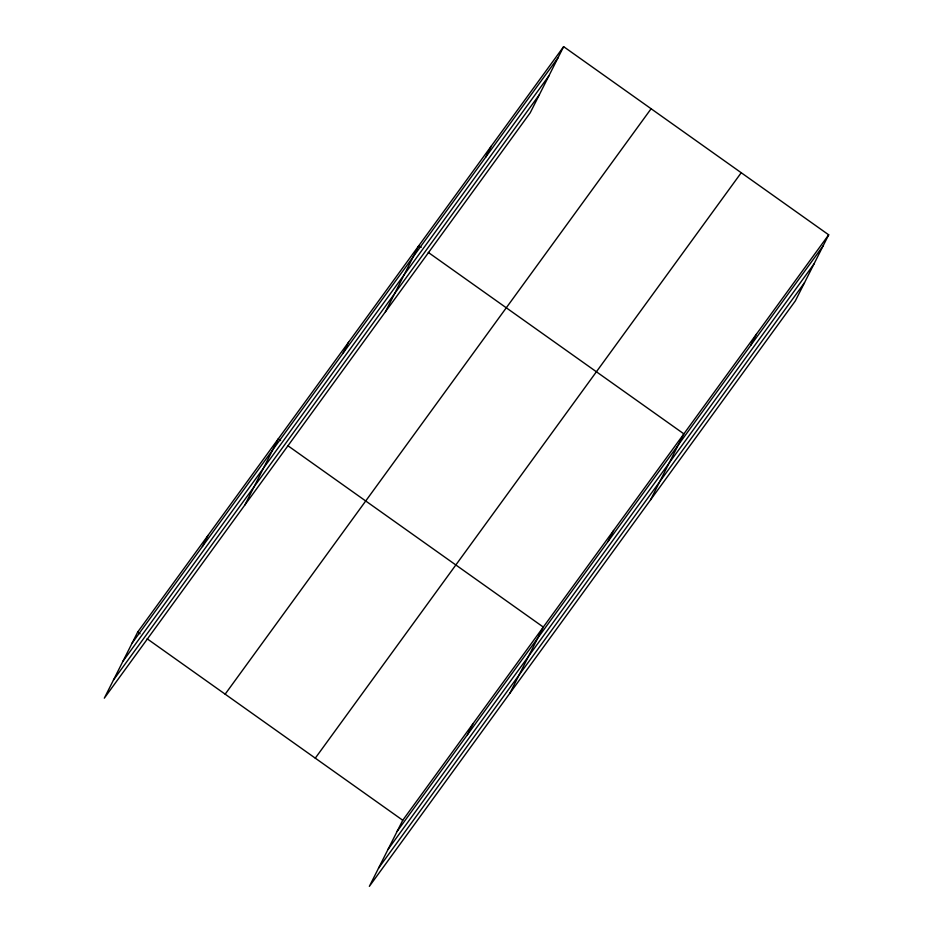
<?xml version="1.0" encoding="UTF-8"?>
<svg xmlns="http://www.w3.org/2000/svg" width="933" height="933" viewBox="0 0 933 933"><rect width="100%" height="100%" fill="white"/><g stroke="black" fill="none" stroke-linecap="round" stroke-linejoin="round"><path stroke-width="1.4" d="M563.637 46.65L137.687 632.073L104.309 698.176L530.247 112.741L563.637 46.65L828.691 234.824L795.313 300.927L369.363 886.35L402.753 820.259L828.691 234.824M202.379 546.551L207.977 535.484M244.866 504.986L278.256 438.883L280.623 440.563M342.947 353.362L348.534 342.294M385.434 311.785L418.812 245.694L421.18 247.373M485.638 157.234L491.224 146.178M467.433 734.726L473.031 723.658M509.919 693.161L543.309 627.069L287.714 445.601M608.001 541.537L613.587 530.469M650.488 499.971L683.877 433.868L428.27 252.411M750.692 345.42L756.29 334.352M132.101 643.14L558.051 57.718M122.923 661.299L548.872 75.876M113.476 680.017L539.426 94.583M225.156 694.175L651.106 108.753M315.284 758.156L741.222 172.733M397.155 831.326L823.104 245.892M387.988 849.485L813.938 264.051M378.53 868.191L804.479 282.757M137.687 632.073L140.055 633.752M147.146 638.79L402.753 820.259"/></g></svg>
